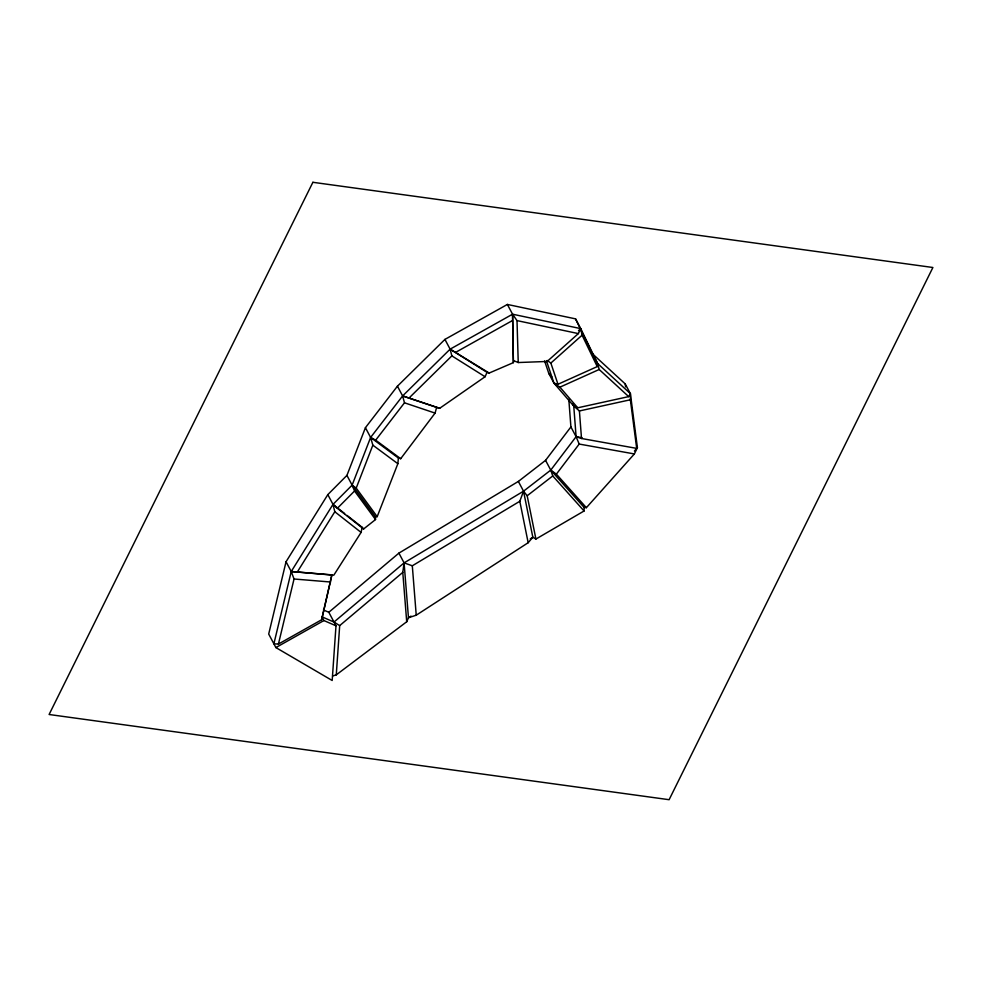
<?xml version="1.0" encoding="UTF-8"?>
<svg xmlns="http://www.w3.org/2000/svg" width="982" height="982" viewBox="0 0 982 982"><rect width="100%" height="100%" fill="white"/><g stroke="black" fill="none" stroke-linecap="round" stroke-linejoin="round"><path stroke-width="1.47" d="M568.799 399.232L570.91 426.925L576.103 436.683L581.516 438.5L636.692 448.381L630.37 399.772L630.383 393.647L625.203 383.888L592.404 353.753L575.55 318.868L507.375 304.445L444.932 339.404L397.44 386.172L365.427 427.686L346.928 475.398L327.816 494.621L286.044 561.753L268.7 634.053L275.881 647.568L332.186 680.489L335.991 625.792L328.81 612.289L323.434 609.957M444.932 339.404L450.124 349.162L487.035 372.35L489.196 373.037L513.39 362.628L512.567 314.203L507.375 304.445M332.628 675.984L336.274 674.855L339.686 625.62L402.78 572.383L404.093 562.882L398.901 553.124L518.361 481.425L545.562 460.349L570.91 426.925M592.404 353.753L597.596 363.5L630.383 393.647L628.689 396.618L599.18 369.49L597.596 363.5L580.743 328.626L512.567 314.203L450.124 349.162L402.62 395.93L370.607 437.444L352.121 485.145L332.996 504.38L291.237 571.512L273.88 643.811L278.422 644.069L321.63 619.765L331.891 574.875L291.237 571.512L286.044 561.753M346.928 475.398L352.121 485.145L375.431 516.876L377.186 516.655L397.857 463.7L398.397 458.029L370.607 437.444L365.427 427.686M544.58 360.922L548.778 373.381L553.958 383.14L557.985 384.257L597.252 366.593L597.596 363.5M321.63 619.765L331.891 574.875M278.422 644.069L294.035 578.999L291.237 571.512L333.806 575.194L361.081 532.416L362.186 527.346L347.014 515.403M398.397 458.029L400.693 458.692L435.087 413.103L436.622 407.37L402.62 395.93L397.44 386.172M513.39 362.628L512.567 314.203L517.011 320.611L518.238 362.53L547.134 361.462L578.361 333.585L580.743 328.626L575.55 318.868M336.274 674.855L406.708 621.766L408.463 617.764L416.233 615.186L528.169 542.715L519.809 501.274L523.541 491.184L550.755 470.108L576.103 436.683L573.758 406.069L572.457 403.627M377.186 516.655L356.208 488.103L372.841 445.165L370.607 437.444L375.676 440.157L400.693 458.692M436.622 407.37L439.703 408.279L485.083 376.744L487.035 372.35M545.562 460.349L550.755 470.108L584.069 507.375L586.364 507.694L634.372 453.942L637.416 447.645L630.383 393.647M297.215 572.162L334.813 511.745L332.996 504.38L327.816 494.621M586.364 507.694L556.377 474.146L579.196 444.06L576.103 436.683L582.081 437.751M375.676 440.157L404.486 402.804L402.62 395.93L439.703 408.279M528.169 542.715L532.833 537.24L523.541 491.184L518.361 481.425M634.397 451.033L637.416 447.645L636.692 448.381M344.67 513.561L332.996 504.38L337.342 508.308L354.551 491L352.121 485.145L356.208 488.103M409.101 397.968L451.855 355.877L450.124 349.162L489.196 373.037M578.496 330.627L580.743 328.626L582.081 335.193L597.252 366.593M557.985 384.257L550.853 363.07L582.081 335.193M328.81 612.289L398.901 553.124M335.991 625.792L323.888 620.55L321.9 616.806L333.99 622.048L404.093 562.882L523.541 491.184L527.187 495.763L535.914 539.057L584.081 510.984L584.069 507.375M337.342 508.308L363.61 528.979L375.529 519.552L375.431 516.876M527.187 495.763L552.756 475.951L550.755 470.108L556.377 474.146M411.016 616.107L408.463 617.764L404.093 562.882L412.305 565.792L519.809 501.274M530.268 538.897L532.833 537.24L535.914 539.057M275.881 647.568L323.888 620.55M455.967 352.17L512.162 320.709M546.508 360.983L553.958 383.14L559.912 387.166L599.18 369.49M553.958 383.14L573.758 406.069L577.723 407.8L628.689 396.618M573.758 406.069L579.405 410.955L630.37 399.772M294.035 578.999L330.627 582.019M579.196 444.06L634.372 453.942M517.011 320.611L578.361 333.585M404.486 402.804L435.087 413.103M513.93 360.775L518.238 362.53M451.855 355.877L485.083 376.744M333.99 622.048L339.686 625.62M547.244 360.468L550.853 363.07M372.841 445.165L397.857 463.7M334.813 511.745L361.081 532.416M552.756 475.951L584.081 510.984M362.186 527.346L363.61 528.979M548.778 373.381L551.749 376.83M559.912 387.166L577.723 407.8M354.551 491L375.529 519.552M625.203 383.888L625.595 386.883M412.305 565.792L416.233 615.186M402.78 572.383L406.708 621.766M579.405 410.955L581.516 438.5M312.89 182.296L49.1 714.503L669.11 799.704L932.9 267.497L312.89 182.296"/></g></svg>
